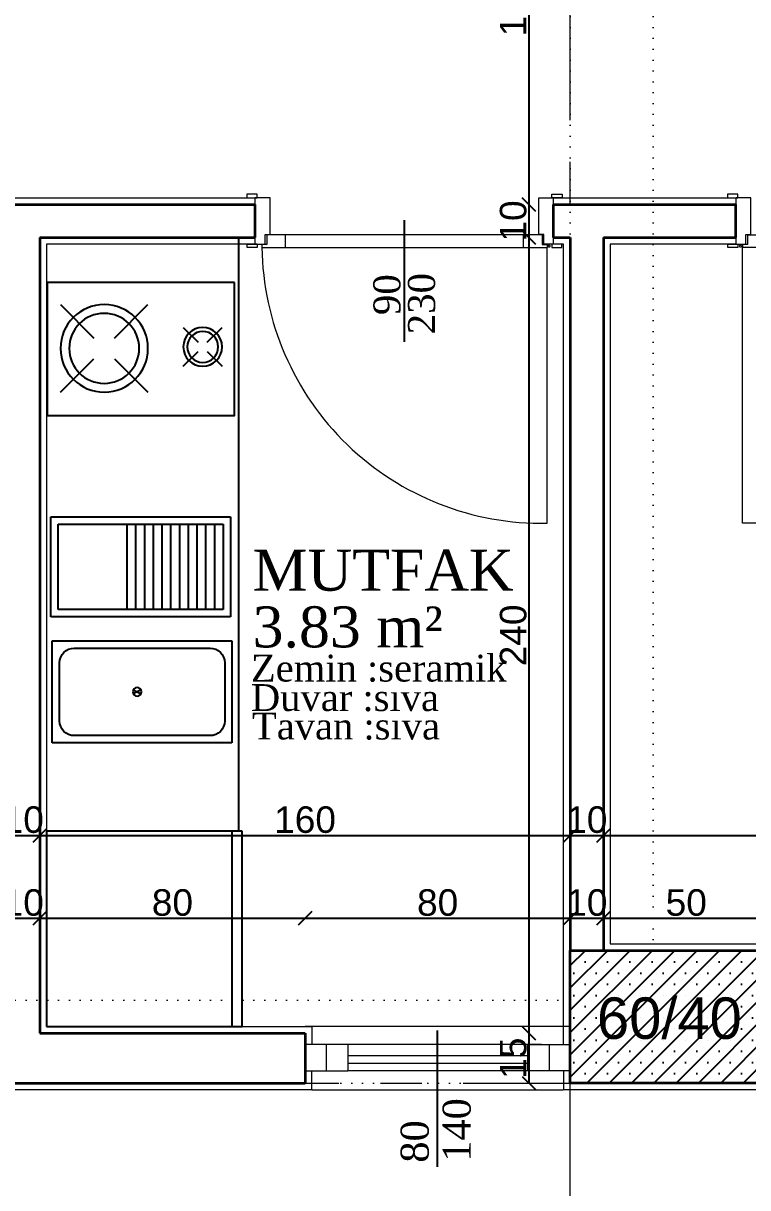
# Model space of a CAD drawing. Header units: centimetres. Extents: x 14449 to 53524, y -19051 to -10746.
# Drawn here: x 31462.4 to 31680.9, y -12339.6 to -11988.4 of the extents above; entities that cross this region are included whole.
import ezdxf

# ---------------------------------------------------------------- set-up
doc = ezdxf.new("R2010")
doc.units = ezdxf.units.CM
doc.linetypes.add('CENTER2', pattern=[112.5, 75, -12.5, 12.5, -12.5])
doc.linetypes.add('DOT2', pattern=[3.175, 0, -3.175])
doc.layers.add('Kapi_Pencere', color=7, linetype='Continuous')
for name, color, linetype, lineweight in [('P-AKS', 255, 'Continuous', 5), ('P-KİRİŞ', 130, 'DOT2', 5), ('P-KOLON', 255, 'Continuous', 35), ('P-TARAMA', 252, 'Continuous', 5), ('P-ÖLÇÜ İÇ', 243, 'Continuous', 0), ('rtm-cam', 141, 'Continuous', 9), ('rtm-duv tugla', 22, 'Continuous', 35), ('rtm-kapı-ahsap', 35, 'Continuous', 13), ('rtm-mhl-yazı-malzeme', 7, 'Continuous', 13), ('rtm-pen-ahsap', 35, 'Continuous', 13), ('rtm-sıva', 252, 'Continuous', 15)]:
    doc.layers.add(name, color=color, linetype=linetype, lineweight=lineweight)
doc.styles.add('arial_1_18', font='arial.ttf', dxfattribs={"height": 0.2})
doc.styles.get("Standard").update_dxf_attribs({"font": 'arial.ttf'})
doc.styles.add('ölçü', font='times.ttf', dxfattribs={"height": 10})
doc.dimstyles.new('İÇ ÖLÇÜ', dxfattribs={"dimtxt": 8, "dimasz": 4, "dimexe": 1.25, "dimexo": 0.625, "dimtad": 1, "dimdec": 0, "dimtxsty": 'Standard', "dimblk": 'OBLIQUE', "dimcen": 2.5, "dimse1": 1, "dimse2": 1, "dimclrd": 256, "dimclrt": 256, "dimadec": 0, "dimazin": 0, "dimtfac": 1, "dimtdec": 0, "dimtmove": 1, "dimatfit": 3, "dimldrblk": 'OBLIQUE', "dimfxl": 1, "dimarcsym": 0})

# ---------------------------------------------------------------- blocks, each defined once
blk = doc.blocks.new('IKUTGK')
at = {"layer": 'P-KİRİŞ'}
for points in [[(37008.39, -8046.1), (37008.39, -7701.1)], [(37033.39, -8046.1), (37033.39, -7701.1)], [(36703.39, -8061.1), (37008.39, -8061.1)], [(36703.39, -8086.1), (37008.39, -8086.1)]]:
    blk.add_lwpolyline(points, dxfattribs=at)
blk = doc.blocks.new('YTHTHTY')
at = {"layer": 'P-TARAMA', "lineweight": -3}
h = blk.add_hatch(dxfattribs=at)
h.set_pattern_fill('SACNCR', color=256, scale=2, style=0)
h.paths.add_polyline_path([(32916.7, -9846.94), (32856.7, -9846.94), (32856.7, -9886.94), (32916.7, -9886.94)])
at = {"layer": 'P-KOLON', "linetype": 'Continuous'}
blk.add_lwpolyline([(32856.7, -9846.94), (32916.7, -9846.94), (32916.7, -9886.94), (32856.7, -9886.94)], close=True, dxfattribs=at)
at = {"layer": 'P-KOLON', "linetype": 'Continuous', "style": 'arial_1_18'}
blk.add_text('60/40', height=12.5, dxfattribs=at).set_placement((32864.76, -9873.63))
blk = doc.blocks.new('YTUJ7U')
at = {"layer": 'P-AKS', "linetype": 'CENTER2'}
for points in [[(28342.12, -9962.63), (28342.12, -8554.55)], [(25834.86, -9690.51), (29322.56, -9690.51)]]:
    blk.add_lwpolyline(points, dxfattribs=at)
blk = doc.blocks.new('KAPI')
at = {"layer": 'rtm-kapı-ahsap'}
for p, q in [((8056.48, 304.69), (8056.48, 307.73)), ((8056.48, 307.73), (8057.45, 307.73)), ((8057.45, 307.73), (8057.45, 304.69)), ((8072.58, 307.78), (8071.45, 307.78)), ((8071.45, 307.78), (8071.45, 304.69)), ((8072.58, 304.69), (8072.58, 307.78)), ((8056.46, 303.27), (8056.46, 217.24)), ((8057.45, 303.27), (8056.46, 303.27)), ((8057.45, 304.69), (8056.48, 304.69)), ((8057.39, 301.77), (8057.39, 303.27)), ((8057.45, 305.26), (8057.45, 302.29)), ((8057.45, 305.26), (8071.45, 305.26)), ((8057.45, 302.29), (8060.42, 302.29)), ((8060.42, 302.29), (8060.42, 300.8)), ((8071.45, 300.8), (8071.45, 305.26)), ((8071.45, 304.69), (8072.58, 304.69)), ((8060.28, 301.77), (8057.39, 301.77)), ((8060.28, 218.74), (8060.28, 301.77)), ((8060.42, 300.8), (8071.45, 300.8)), ((8056.46, 296.2), (8060.28, 296.2)), ((8056.46, 224.31), (8060.28, 224.31)), ((8057.39, 218.74), (8057.39, 217.24)), ((8060.28, 218.74), (8057.39, 218.74)), ((8057.45, 218.23), (8060.42, 218.23)), ((8057.45, 215.26), (8057.45, 218.23)), ((8060.42, 218.23), (8060.42, 219.71)), ((8060.42, 219.71), (8071.45, 219.71)), ((8071.45, 219.71), (8071.45, 215.26)), ((7973.28, 217.24), (8056.46, 217.24)), ((8057.45, 217.24), (8056.46, 217.24)), ((8056.48, 215.82), (8056.48, 212.78)), ((8057.45, 215.82), (8056.48, 215.82)), ((8057.45, 212.78), (8057.45, 215.82)), ((8057.45, 215.26), (8071.45, 215.26)), ((8071.45, 215.82), (8072.58, 215.82)), ((8071.45, 212.73), (8071.45, 215.82)), ((8072.58, 215.82), (8072.58, 212.73)), ((8056.48, 212.78), (8057.45, 212.78)), ((8072.58, 212.73), (8071.45, 212.73))]:
    blk.add_line(p, q, dxfattribs=at)
at = {"layer": 'rtm-kapı-ahsap', "const_width": 0.388}
blk.add_lwpolyline([(8056.86, 216.32, 1), (8056.86, 216.92, 1)], format="xyb", close=True, dxfattribs=at)
at = {"layer": 'rtm-kapı-ahsap'}
blk.add_arc((8057.71, 218.83), 84.45, 90.8537, 181.0762, dxfattribs=at)
blk = doc.blocks.new('rt56y7')
at = {"color": 253, "lineweight": 25}
for p, q in [((32276.66, -9378.77), (32276.66, -9319.77)), ((32276.66, -9319.77), (32335.66, -9319.77)), ((32335.66, -9319.77), (32335.66, -9378.77)), ((32335.66, -9319.77), (32335.66, -9378.77)), ((32117.88, -9323.99), (32127.97, -9334.08)), ((32144.28, -9323.99), (32134.19, -9334.08)), ((32181.91, -9321.05), (32181.91, -9375.25)), ((32212.09, -9321.05), (32181.91, -9321.05)), ((32184.11, -9323.25), (32184.11, -9373.05)), ((32209.89, -9323.25), (32184.11, -9323.25)), ((32209.89, -9373.05), (32209.89, -9323.25)), ((32212.09, -9375.25), (32212.09, -9321.05)), ((32250.09, -9321.53), (32219.29, -9321.53)), ((32219.29, -9321.53), (32219.29, -9375.73)), ((32250.09, -9375.73), (32250.09, -9321.53)), ((32127.97, -9340.3), (32117.88, -9350.39)), ((32134.19, -9340.3), (32144.28, -9350.39)), ((32184.11, -9344.01), (32209.89, -9344.01)), ((32184.11, -9346.65), (32209.89, -9346.65)), ((32234.07, -9348.29), (32235.32, -9345.97)), ((32234.07, -9345.97), (32235.32, -9348.29)), ((32184.11, -9349.29), (32209.89, -9349.29)), ((32184.11, -9351.93), (32209.89, -9351.93)), ((32184.11, -9354.57), (32209.89, -9354.57)), ((32184.11, -9357.21), (32209.89, -9357.21)), ((32124.78, -9361.04), (32129.25, -9365.52)), ((32136.49, -9361.04), (32132.01, -9365.52)), ((32184.11, -9359.85), (32209.89, -9359.85)), ((32184.11, -9362.49), (32209.89, -9362.49)), ((32184.11, -9365.13), (32209.89, -9365.13)), ((32129.25, -9368.28), (32124.78, -9372.75)), ((32132.01, -9368.28), (32136.49, -9372.75)), ((32184.11, -9367.77), (32209.89, -9367.77)), ((32184.11, -9370.41), (32209.89, -9370.41)), ((32184.11, -9373.05), (32209.89, -9373.05)), ((32181.91, -9375.25), (32212.09, -9375.25)), ((32219.29, -9375.73), (32250.09, -9375.73)), ((32276.66, -9375.71), (32335.66, -9375.71)), ((32276.66, -9377.77), (32097.66, -9377.77)), ((32335.66, -9378.77), (32276.66, -9378.77))]:
    blk.add_line(p, q, dxfattribs=at)
blk.add_lwpolyline([(32111.24, -9376.47), (32111.24, -9319.94), (32151.3, -9319.94), (32151.3, -9376.47)], close=True, dxfattribs=at)
blk.add_lwpolyline([(32247.89, -9369.13), (32247.89, -9328.13, 0.414214), (32243.49, -9323.73), (32225.89, -9323.73, 0.414214), (32221.49, -9328.13), (32221.49, -9369.13, 0.414214), (32225.89, -9373.53), (32243.49, -9373.53, 0.414214)], format="xyb", close=True, dxfattribs=at)
for centre, radius in [((32131.08, -9337.19), 13.2), ((32131.08, -9337.19), 10.56), ((32234.69, -9347.13), 1.32), ((32130.63, -9366.9), 5.86), ((32130.63, -9366.9), 4.68)]:
    blk.add_circle(centre, radius, dxfattribs=at)
blk = doc.blocks.new('_Oblique')
at = {"color": 0, "linetype": 'ByBlock', "lineweight": -2}
blk.add_line((-0.5, -0.5), (0.5, 0.5), dxfattribs=at)
blk = doc.blocks.new('*D4456')
at = {"layer": 'Defpoints', "color": 0, "lineweight": 30, "transparency": 16777216}
for p in [(31467.36, -12258.37), (31467.36, -12263.26), (31457.36, -12265.8)]:
    blk.add_point(p, dxfattribs=at)
at = {"layer": 'P-ÖLÇÜ İÇ', "lineweight": -2, "transparency": 16777216}
blk.add_line((31457.36, -12258.37), (31467.36, -12258.37), dxfattribs=at)
at = {"layer": 'P-ÖLÇÜ İÇ', "lineweight": -2, "transparency": 16777216, "xscale": 4, "yscale": 4, "zscale": 4, "rotation": 180}
blk.add_blockref('_Oblique', (31457.36, -12258.37), dxfattribs=at)
at = {"layer": 'P-ÖLÇÜ İÇ', "lineweight": -2, "transparency": 16777216, "xscale": 4, "yscale": 4, "zscale": 4}
blk.add_blockref('_Oblique', (31467.36, -12258.37), dxfattribs=at)
at = {"layer": 'P-ÖLÇÜ İÇ', "transparency": 16777216, "insert": (31462.36, -12253.66), "char_height": 8, "attachment_point": 5}
blk.add_mtext('10', dxfattribs=at)
blk = doc.blocks.new('*D4457')
at = {"layer": 'Defpoints', "color": 0, "lineweight": 30, "transparency": 16777216}
for p in [(31467.36, -12258.37), (31547.36, -12258.19), (31547.36, -12258.37)]:
    blk.add_point(p, dxfattribs=at)
at = {"layer": 'P-ÖLÇÜ İÇ', "lineweight": -2, "transparency": 16777216}
blk.add_line((31467.36, -12258.37), (31547.36, -12258.37), dxfattribs=at)
at = {"layer": 'P-ÖLÇÜ İÇ', "lineweight": -2, "transparency": 16777216, "xscale": 4, "yscale": 4, "zscale": 4, "rotation": 180}
blk.add_blockref('_Oblique', (31467.36, -12258.37), dxfattribs=at)
at = {"layer": 'P-ÖLÇÜ İÇ', "lineweight": -2, "transparency": 16777216, "xscale": 4, "yscale": 4, "zscale": 4}
blk.add_blockref('_Oblique', (31547.36, -12258.37), dxfattribs=at)
at = {"layer": 'P-ÖLÇÜ İÇ', "transparency": 16777216, "insert": (31507.36, -12253.66), "char_height": 8, "attachment_point": 5}
blk.add_mtext('80', dxfattribs=at)
blk = doc.blocks.new('*D4458')
at = {"layer": 'Defpoints', "color": 0, "lineweight": 30, "transparency": 16777216}
for p in [(31547.36, -12258.19), (31627.36, -12258.37), (31627.36, -12258.37)]:
    blk.add_point(p, dxfattribs=at)
at = {"layer": 'P-ÖLÇÜ İÇ', "lineweight": -2, "transparency": 16777216}
blk.add_line((31547.36, -12258.37), (31627.36, -12258.37), dxfattribs=at)
at = {"layer": 'P-ÖLÇÜ İÇ', "lineweight": -2, "transparency": 16777216, "xscale": 4, "yscale": 4, "zscale": 4, "rotation": 180}
blk.add_blockref('_Oblique', (31547.36, -12258.37), dxfattribs=at)
at = {"layer": 'P-ÖLÇÜ İÇ', "lineweight": -2, "transparency": 16777216, "xscale": 4, "yscale": 4, "zscale": 4}
blk.add_blockref('_Oblique', (31627.36, -12258.37), dxfattribs=at)
at = {"layer": 'P-ÖLÇÜ İÇ', "transparency": 16777216, "insert": (31587.36, -12253.66), "char_height": 8, "attachment_point": 5}
blk.add_mtext('80', dxfattribs=at)
blk = doc.blocks.new('*D4459')
at = {"layer": 'Defpoints', "color": 0, "lineweight": 30, "transparency": 16777216}
for p in [(31637.36, -12258.37), (31627.36, -12264.26), (31637.36, -12264.26)]:
    blk.add_point(p, dxfattribs=at)
at = {"layer": 'P-ÖLÇÜ İÇ', "lineweight": -2, "transparency": 16777216}
blk.add_line((31627.36, -12258.37), (31637.36, -12258.37), dxfattribs=at)
at = {"layer": 'P-ÖLÇÜ İÇ', "lineweight": -2, "transparency": 16777216, "xscale": 4, "yscale": 4, "zscale": 4, "rotation": 180}
blk.add_blockref('_Oblique', (31627.36, -12258.37), dxfattribs=at)
at = {"layer": 'P-ÖLÇÜ İÇ', "lineweight": -2, "transparency": 16777216, "xscale": 4, "yscale": 4, "zscale": 4}
blk.add_blockref('_Oblique', (31637.36, -12258.37), dxfattribs=at)
at = {"layer": 'P-ÖLÇÜ İÇ', "transparency": 16777216, "insert": (31632.36, -12253.66), "char_height": 8, "attachment_point": 5}
blk.add_mtext('10', dxfattribs=at)
blk = doc.blocks.new('*D4460')
at = {"layer": 'Defpoints', "color": 0, "lineweight": 30, "transparency": 16777216}
for p in [(31687.36, -12256.22), (31637.36, -12258.37), (31687.36, -12258.37)]:
    blk.add_point(p, dxfattribs=at)
at = {"layer": 'P-ÖLÇÜ İÇ', "lineweight": -2, "transparency": 16777216}
blk.add_line((31637.36, -12258.37), (31687.36, -12258.37), dxfattribs=at)
at = {"layer": 'P-ÖLÇÜ İÇ', "lineweight": -2, "transparency": 16777216, "xscale": 4, "yscale": 4, "zscale": 4, "rotation": 180}
blk.add_blockref('_Oblique', (31637.36, -12258.37), dxfattribs=at)
at = {"layer": 'P-ÖLÇÜ İÇ', "lineweight": -2, "transparency": 16777216, "xscale": 4, "yscale": 4, "zscale": 4}
blk.add_blockref('_Oblique', (31687.36, -12258.37), dxfattribs=at)
at = {"layer": 'P-ÖLÇÜ İÇ', "transparency": 16777216, "insert": (31662.36, -12253.66), "char_height": 8, "attachment_point": 5}
blk.add_mtext('50', dxfattribs=at)
blk = doc.blocks.new('*D4470')
at = {"layer": 'Defpoints', "color": 0, "lineweight": 30, "transparency": 16777216}
for p in [(31467.36, -12233.37), (31467.36, -12238.26), (31457.36, -12240.8)]:
    blk.add_point(p, dxfattribs=at)
at = {"layer": 'P-ÖLÇÜ İÇ', "lineweight": -2, "transparency": 16777216}
blk.add_line((31457.36, -12233.37), (31467.36, -12233.37), dxfattribs=at)
at = {"layer": 'P-ÖLÇÜ İÇ', "lineweight": -2, "transparency": 16777216, "xscale": 4, "yscale": 4, "zscale": 4, "rotation": 180}
blk.add_blockref('_Oblique', (31457.36, -12233.37), dxfattribs=at)
at = {"layer": 'P-ÖLÇÜ İÇ', "lineweight": -2, "transparency": 16777216, "xscale": 4, "yscale": 4, "zscale": 4}
blk.add_blockref('_Oblique', (31467.36, -12233.37), dxfattribs=at)
at = {"layer": 'P-ÖLÇÜ İÇ', "transparency": 16777216, "insert": (31462.36, -12228.66), "char_height": 8, "attachment_point": 5}
blk.add_mtext('10', dxfattribs=at)
blk = doc.blocks.new('*D4471')
at = {"layer": 'Defpoints', "color": 0, "lineweight": 30, "transparency": 16777216}
for p in [(31637.36, -12233.37), (31627.36, -12239.26), (31637.36, -12239.26)]:
    blk.add_point(p, dxfattribs=at)
at = {"layer": 'P-ÖLÇÜ İÇ', "lineweight": -2, "transparency": 16777216}
blk.add_line((31627.36, -12233.37), (31637.36, -12233.37), dxfattribs=at)
at = {"layer": 'P-ÖLÇÜ İÇ', "lineweight": -2, "transparency": 16777216, "xscale": 4, "yscale": 4, "zscale": 4, "rotation": 180}
blk.add_blockref('_Oblique', (31627.36, -12233.37), dxfattribs=at)
at = {"layer": 'P-ÖLÇÜ İÇ', "lineweight": -2, "transparency": 16777216, "xscale": 4, "yscale": 4, "zscale": 4}
blk.add_blockref('_Oblique', (31637.36, -12233.37), dxfattribs=at)
at = {"layer": 'P-ÖLÇÜ İÇ', "transparency": 16777216, "insert": (31632.36, -12228.66), "char_height": 8, "attachment_point": 5}
blk.add_mtext('10', dxfattribs=at)
blk = doc.blocks.new('*D4477')
at = {"layer": 'Defpoints', "color": 0, "lineweight": 30, "transparency": 16777216}
for p in [(31467.36, -12233.37), (31627.36, -12233.37), (31627.36, -12233.37)]:
    blk.add_point(p, dxfattribs=at)
at = {"layer": 'P-ÖLÇÜ İÇ', "lineweight": -2, "transparency": 16777216}
blk.add_line((31467.36, -12233.37), (31627.36, -12233.37), dxfattribs=at)
at = {"layer": 'P-ÖLÇÜ İÇ', "lineweight": -2, "transparency": 16777216, "xscale": 4, "yscale": 4, "zscale": 4, "rotation": 180}
blk.add_blockref('_Oblique', (31467.36, -12233.37), dxfattribs=at)
at = {"layer": 'P-ÖLÇÜ İÇ', "lineweight": -2, "transparency": 16777216, "xscale": 4, "yscale": 4, "zscale": 4}
blk.add_blockref('_Oblique', (31627.36, -12233.37), dxfattribs=at)
at = {"layer": 'P-ÖLÇÜ İÇ', "transparency": 16777216, "insert": (31547.36, -12228.66), "char_height": 8, "attachment_point": 5}
blk.add_mtext('160', dxfattribs=at)
blk = doc.blocks.new('*D4478')
at = {"layer": 'Defpoints', "color": 0, "lineweight": 30, "transparency": 16777216}
for p in [(31637.36, -12233.37), (32116.36, -12233.37), (32116.36, -12233.37)]:
    blk.add_point(p, dxfattribs=at)
at = {"layer": 'P-ÖLÇÜ İÇ', "lineweight": -2, "transparency": 16777216}
blk.add_line((31637.36, -12233.37), (32116.36, -12233.37), dxfattribs=at)
at = {"layer": 'P-ÖLÇÜ İÇ', "lineweight": -2, "transparency": 16777216, "xscale": 4, "yscale": 4, "zscale": 4, "rotation": 180}
blk.add_blockref('_Oblique', (31637.36, -12233.37), dxfattribs=at)
at = {"layer": 'P-ÖLÇÜ İÇ', "lineweight": -2, "transparency": 16777216, "xscale": 4, "yscale": 4, "zscale": 4}
blk.add_blockref('_Oblique', (32116.36, -12233.37), dxfattribs=at)
at = {"layer": 'P-ÖLÇÜ İÇ', "transparency": 16777216, "insert": (31876.86, -12228.66), "char_height": 8, "attachment_point": 5}
blk.add_mtext('479', dxfattribs=at)
blk = doc.blocks.new('*D4534')
at = {"layer": 'Defpoints', "color": 0, "lineweight": 30, "transparency": 16777216}
for p in [(31619.12, -11923.05), (31614.89, -12043.05), (31616.05, -12043.05)]:
    blk.add_point(p, dxfattribs=at)
at = {"layer": 'P-ÖLÇÜ İÇ', "lineweight": -2, "transparency": 16777216}
blk.add_line((31614.89, -11923.05), (31614.89, -12043.05), dxfattribs=at)
at = {"layer": 'P-ÖLÇÜ İÇ', "lineweight": -2, "transparency": 16777216, "xscale": 4, "yscale": 4, "zscale": 4}
for p, rotation in [((31614.89, -11923.05), 90), ((31614.89, -12043.05), 270)]:
    blk.add_blockref('_Oblique', p, dxfattribs=dict(at, rotation=rotation))
at = {"layer": 'P-ÖLÇÜ İÇ', "transparency": 16777216, "insert": (31610.18, -11983.05), "char_height": 8, "attachment_point": 5, "rotation": 90}
blk.add_mtext('120', dxfattribs=at)
blk = doc.blocks.new('*D4529')
at = {"layer": 'Defpoints', "color": 0, "lineweight": 30, "transparency": 16777216}
for p in [(31616.05, -12043.05), (31614.89, -12053.05), (31615.24, -12053.05)]:
    blk.add_point(p, dxfattribs=at)
at = {"layer": 'P-ÖLÇÜ İÇ', "lineweight": -2, "transparency": 16777216}
blk.add_line((31614.89, -12043.05), (31614.89, -12053.05), dxfattribs=at)
at = {"layer": 'P-ÖLÇÜ İÇ', "lineweight": -2, "transparency": 16777216, "xscale": 4, "yscale": 4, "zscale": 4}
for p, rotation in [((31614.89, -12043.05), 90), ((31614.89, -12053.05), 270)]:
    blk.add_blockref('_Oblique', p, dxfattribs=dict(at, rotation=rotation))
at = {"layer": 'P-ÖLÇÜ İÇ', "transparency": 16777216, "insert": (31610.18, -12048.05), "char_height": 8, "attachment_point": 5, "rotation": 90}
blk.add_mtext('10', dxfattribs=at)
blk = doc.blocks.new('*D4535')
at = {"layer": 'Defpoints', "color": 0, "lineweight": 30, "transparency": 16777216}
for p in [(31615.24, -12053.05), (31614.64, -12293.05), (31614.89, -12293.05)]:
    blk.add_point(p, dxfattribs=at)
at = {"layer": 'P-ÖLÇÜ İÇ', "lineweight": -2, "transparency": 16777216}
blk.add_line((31614.89, -12053.05), (31614.89, -12293.05), dxfattribs=at)
at = {"layer": 'P-ÖLÇÜ İÇ', "lineweight": -2, "transparency": 16777216, "xscale": 4, "yscale": 4, "zscale": 4}
for p, rotation in [((31614.89, -12053.05), 90), ((31614.89, -12293.05), 270)]:
    blk.add_blockref('_Oblique', p, dxfattribs=dict(at, rotation=rotation))
at = {"layer": 'P-ÖLÇÜ İÇ', "transparency": 16777216, "insert": (31610.18, -12173.05), "char_height": 8, "attachment_point": 5, "rotation": 90}
blk.add_mtext('240', dxfattribs=at)
blk = doc.blocks.new('*D4536')
at = {"layer": 'Defpoints', "color": 0, "lineweight": 30, "transparency": 16777216}
for p in [(31614.64, -12293.05), (31614.89, -12308.05), (31614.89, -12308.05)]:
    blk.add_point(p, dxfattribs=at)
at = {"layer": 'P-ÖLÇÜ İÇ', "lineweight": -2, "transparency": 16777216}
blk.add_line((31614.89, -12293.05), (31614.89, -12308.05), dxfattribs=at)
at = {"layer": 'P-ÖLÇÜ İÇ', "lineweight": -2, "transparency": 16777216, "xscale": 4, "yscale": 4, "zscale": 4}
for p, rotation in [((31614.89, -12293.05), 90), ((31614.89, -12308.05), 270)]:
    blk.add_blockref('_Oblique', p, dxfattribs=dict(at, rotation=rotation))
at = {"layer": 'P-ÖLÇÜ İÇ', "transparency": 16777216, "insert": (31610.18, -12300.55), "char_height": 8, "attachment_point": 5, "rotation": 90}
blk.add_mtext('15', dxfattribs=at)

msp = doc.modelspace()

# ---------------------------------------------------------------- linework, layer by layer
at = {"layer": 'Kapi_Pencere', "linetype": 'Continuous', "lineweight": 25}
msp.add_line((31577.36, -12084.5), (31577.36, -12047.81), dxfattribs=at)
at = {"layer": 'Kapi_Pencere', "linetype": 'Continuous'}
msp.add_line((31587.28, -12333.36), (31587.28, -12292.19), dxfattribs=at)
at = {"layer": 'rtm-cam'}
msp.add_line((31560.23, -12302.1), (31614.49, -12302.11), dxfattribs=at)
at = {"layer": 'rtm-duv tugla'}
for p, q in [((31457.36, -12043.05), (31532.36, -12043.05)), ((31532.36, -12053.05), (31532.36, -12043.05)), ((31622.36, -12043.05), (31677.36, -12043.05)), ((31622.36, -12053.05), (31622.36, -12043.05)), ((31677.36, -12053.05), (31677.36, -12043.05)), ((31467.36, -12053.05), (31532.36, -12053.05)), ((31467.36, -12053.05), (31467.36, -12293.05)), ((31622.36, -12053.05), (31627.36, -12053.05)), ((31627.36, -12053.05), (31627.36, -12268.05)), ((31637.36, -12053.05), (31677.36, -12053.05)), ((31637.36, -12053.05), (31637.36, -12268.05)), ((31467.36, -12293.05), (31547.36, -12293.05)), ((31547.36, -12293.05), (31547.36, -12308.05)), ((31382.36, -12308.05), (31547.36, -12308.05))]:
    msp.add_line(p, q, dxfattribs=at)
at = {"layer": 'rtm-pen-ahsap'}
for p, q in [((31627.21, -12291.05), (31547.36, -12291.05)), ((31553.76, -12296.41), (31553.76, -12304.33)), ((31560.23, -12296.41), (31560.23, -12304.33)), ((31618.69, -12296.41), (31560.23, -12296.41)), ((31614.49, -12296.41), (31614.49, -12304.33)), ((31620.96, -12296.41), (31620.96, -12304.33)), ((31614.49, -12299.88), (31560.23, -12299.88)), ((31614.49, -12304.33), (31560.23, -12304.33)), ((31549.36, -12310.12), (31625.19, -12310.12))]:
    msp.add_line(p, q, dxfattribs=at)
for points in [[(31560.23, -12296.41), (31547.36, -12296.41), (31547.36, -12304.33), (31560.23, -12304.33)], [(31614.49, -12296.41), (31627.36, -12296.41), (31627.36, -12304.33), (31614.49, -12304.33)]]:
    msp.add_lwpolyline(points, dxfattribs=at)
at = {"layer": 'rtm-sıva'}
for points in [[(31447.36, -12071.05), (31455.36, -12071.05), (31455.36, -12041.05), (31532.36, -12041.05)], [(31622.36, -12041.05), (31677.36, -12041.05)], [(31532.92, -12055.05), (31469.36, -12055.05), (31469.36, -12291.05), (31549.36, -12291.05), (31549.36, -12296.41)], [(31625.36, -12296.41), (31625.36, -12055.05), (31622.36, -12055.05)], [(31677.36, -12055.05), (31639.36, -12055.05), (31639.36, -12266.05), (31689.36, -12266.05), (31689.37, -12296.34)], [(31380.36, -12304.33), (31380.36, -12310.05), (31549.36, -12310.05), (31549.36, -12304.33)], [(31625.36, -12304.33), (31625.36, -12310.05), (31689.36, -12310.05), (31689.36, -12304.26)]]:
    msp.add_lwpolyline(points, dxfattribs=at)

# ---------------------------------------------------------------- block references
at = {"layer": 'rtm-duv tugla', "xscale": -1, "rotation": 90}
msp.add_blockref('rt56y7', (22149.59, 20044.61), dxfattribs=at)
at = {"layer": 'rtm-kapı-ahsap', "lineweight": 30, "rotation": 90}
msp.add_blockref('KAPI', (31837.62, -20112.5), dxfattribs=at)
at = {"layer": 'rtm-kapı-ahsap', "lineweight": 30, "xscale": -1, "rotation": 270}
msp.add_blockref('KAPI', (31462.11, -20112.5), dxfattribs=at)
at = {"layer": 'rtm-sıva'}
for name, p in [('YTUJ7U', (3285.24, -2617.54)), ('YTHTHTY', (-1229.33, -2421.11)), ('IKUTGK', (-5381.03, -4221.95))]:
    msp.add_blockref(name, p, dxfattribs=at)

# ---------------------------------------------------------------- texts
at = {"layer": 'Kapi_Pencere', "linetype": 'Continuous', "lineweight": 25, "style": 'ölçü'}
for s, p in [('90', (31576.14, -12076.43)), ('230', (31586.6, -12082.23))]:
    msp.add_text(s, height=8.165, rotation=90.0847, dxfattribs=at).set_placement(p)
at = {"layer": 'Kapi_Pencere', "style": 'ölçü'}
for s, p in [('140 ', (31597.33, -12331.82)), ('80 ', (31584.68, -12332.08))]:
    msp.add_text(s, height=8.47, rotation=90, dxfattribs=at).set_placement(p)
at = {"layer": 'rtm-mhl-yazı-malzeme', "lineweight": 30, "style": 'ölçü'}
for s, p in [('MUTFAK', (31531.55, -12159.56)), ('3.83 m²', (31531.55, -12176.65))]:
    msp.add_text(s, height=12.346, dxfattribs=at).set_placement(p)
at = {"layer": 'rtm-mhl-yazı-malzeme', "style": 'ölçü'}
for s, p in [('Zemin :seramik', (31531.04, -12186.96)), ('Duvar :sıva', (31531.04, -12195.85)), ('Tavan :sıva', (31531.35, -12204.43))]:
    msp.add_text(s, height=8.1003, dxfattribs=at).set_placement(p)

# ---------------------------------------------------------------- dimensions: what is measured, and where the dimension line sits
at = {"layer": 'P-ÖLÇÜ İÇ'}
for base, p1, p2, picture, middle in [((31614.89, -12043.05), (31619.12, -11923.05), (31616.05, -12043.05), '*D4534', (31610.18, -11983.05)), ((31614.89, -12293.05), (31615.24, -12053.05), (31614.64, -12293.05), '*D4535', (31610.18, -12173.05)), ((31614.89, -12308.05), (31614.64, -12293.05), (31614.89, -12308.05), '*D4536', (31610.18, -12300.55))]:
    dim = msp.add_linear_dim(base=base, p1=p1, p2=p2, angle=90, dimstyle='İÇ ÖLÇÜ', dxfattribs=at)
    dim.commit()
    dim.dimension.update_dxf_attribs({"geometry": picture, "text_midpoint": middle})
dim = msp.add_linear_dim(base=(31614.89, -12053.05), p1=(31616.05, -12043.05), p2=(31615.24, -12053.05), angle=90, dimstyle='İÇ ÖLÇÜ', dxfattribs=at)
dim.commit()
dim.dimension.update_dxf_attribs({"geometry": '*D4529', "text_midpoint": (31614.89, -12048.05), "dimtype": 160})
for base, p1, p2, picture, middle in [((31467.36, -12233.37), (31457.36, -12240.8), (31467.36, -12238.26), '*D4470', (31462.36, -12233.37)), ((31637.36, -12233.37), (31627.36, -12239.26), (31637.36, -12239.26), '*D4471', (31632.36, -12233.37)), ((31467.36, -12258.37), (31457.36, -12265.8), (31467.36, -12263.26), '*D4456', (31462.36, -12258.37)), ((31637.36, -12258.37), (31627.36, -12264.26), (31637.36, -12264.26), '*D4459', (31632.36, -12258.37))]:
    dim = msp.add_linear_dim(base=base, p1=p1, p2=p2, dimstyle='İÇ ÖLÇÜ', dxfattribs=at)
    dim.commit()
    dim.dimension.update_dxf_attribs({"geometry": picture, "text_midpoint": middle, "dimtype": 160})
for base, p1, p2, picture, middle in [((31627.36, -12233.37), (31467.36, -12233.37), (31627.36, -12233.37), '*D4477', (31547.36, -12228.66)), ((32116.36, -12233.37), (31637.36, -12233.37), (32116.36, -12233.37), '*D4478', (31876.86, -12228.66)), ((31547.36, -12258.37), (31467.36, -12258.37), (31547.36, -12258.19), '*D4457', (31507.36, -12253.66)), ((31627.36, -12258.37), (31547.36, -12258.19), (31627.36, -12258.37), '*D4458', (31587.36, -12253.66)), ((31687.36, -12258.37), (31637.36, -12258.37), (31687.36, -12256.22), '*D4460', (31662.36, -12253.66))]:
    dim = msp.add_linear_dim(base=base, p1=p1, p2=p2, dimstyle='İÇ ÖLÇÜ', dxfattribs=at)
    dim.commit()
    dim.dimension.update_dxf_attribs({"geometry": picture, "text_midpoint": middle})

doc.saveas('drawing.dxf')
